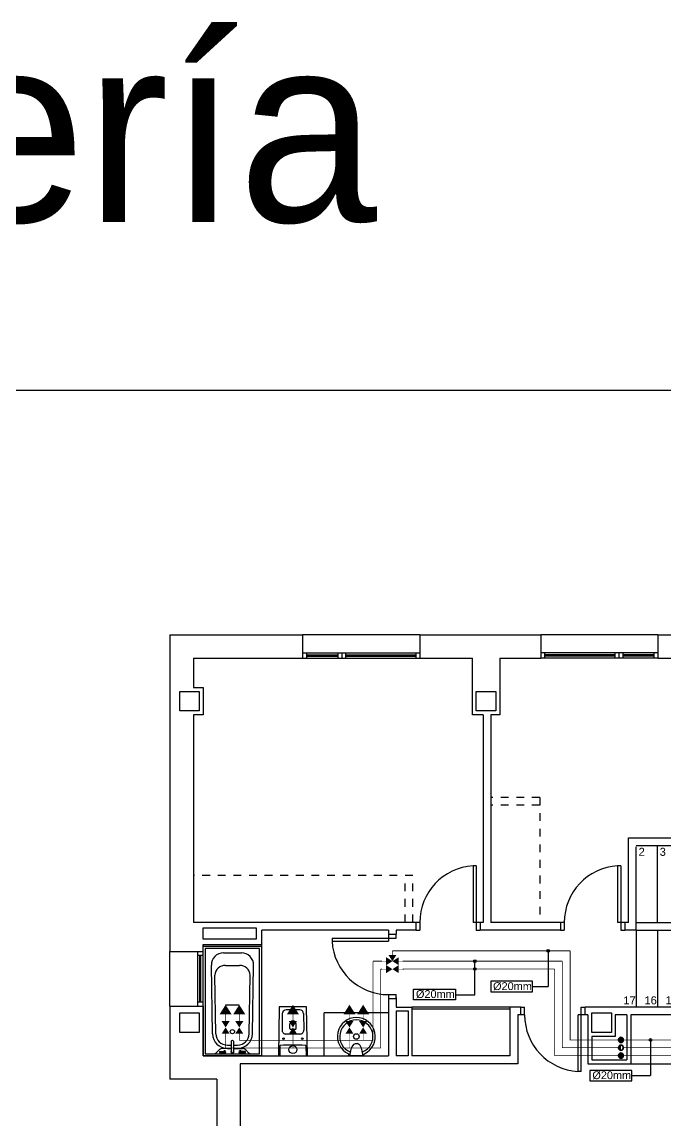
# Model space of a CAD drawing. Header units: millimetres. Extents: x 441156 to 441876, y 4514765 to 4515211.
# Drawn here: x 441373.91 to 441382.15, y 4515070.34 to 4515084.41 of the extents above; entities that cross this region are included whole.
import ezdxf
from ezdxf.enums import TextEntityAlignment as Align

# ---------------------------------------------------------------- set-up
doc = ezdxf.new("R2010")
doc.units = ezdxf.units.MM
doc.linetypes.add('CONTINUA', pattern=[0])
doc.linetypes.add('RAYITAS', pattern=[0.375, 0.25, -0.125])
doc.layers.add('01_cartela', color=6, linetype='Continuous', plot=False)
for name, color, linetype in [('01_cotas', 254, 'Continuous'), ('01_mono PRIMERA', 2, 'Continuous'), ('01_proyección', 4, 'RAYITAS'), ('01_textos', 7, 'Continuous'), ('INGIN CLIMATIZACION TEXTO', 7, 'Continuous'), ('INGIN FONTANERIA ACS', 10, 'Continuous'), ('INGIN FONTANERIA AGUA FRIA', 150, 'Continuous')]:
    doc.layers.add(name, color=color, linetype=linetype)
doc.styles.add('Century Gothic_6', font='', dxfattribs={"height": 11})
doc.styles.add('NIEVES2', font='sanss___.ttf')
doc.styles.get('Century Gothic_6').set_extended_font_data('Century Gothic')

# ---------------------------------------------------------------- blocks, each defined once
blk = doc.blocks.new('A$C07944EAF')
at = {"layer": '01_mono PRIMERA', "color": 254}
for p, q in [((1.407, 13.1), (1.407, 9.043)), ((1.407, 13.1), (3.107, 13.1)), ((3.107, 13.1, 0), (3.107, 12.8, 0)), ((4.607, 13.1, 0), (3.107, 13.1, 0)), ((4.607, 13.1, 0), (4.607, 12.8, 0)), ((4.607, 13.1), (6.157, 13.1, 0)), ((6.157, 13.1, 0), (6.157, 12.8, 0)), ((7.657, 13.1, 0), (6.157, 13.1, 0)), ((7.657, 13.1, 0), (10.332, 13.1)), ((7.657, 13.1, 0), (7.657, 12.8, 0)), ((10.332, 13.1, 0), (10.332, 10.35, 0)), ((3.107, 12.87, 0), (4.607, 12.87, 0)), ((3.157, 12.87, 0), (3.157, 12.8, 0)), ((3.157, 12.842, 0), (3.557, 12.842, 0)), ((3.157, 12.828, 0), (3.557, 12.828, 0)), ((3.557, 12.87, 0), (3.557, 12.8, 0)), ((3.607, 12.87, 0), (3.607, 12.8, 0)), ((3.657, 12.87, 0), (3.657, 12.8, 0)), ((3.657, 12.842, 0), (4.557, 12.842, 0)), ((3.657, 12.828, 0), (4.557, 12.828, 0)), ((4.557, 12.87, 0), (4.557, 12.8, 0)), ((7.657, 12.87, 0), (6.157, 12.87, 0)), ((6.207, 12.87, 0), (6.207, 12.8, 0)), ((7.107, 12.842, 0), (6.207, 12.842, 0)), ((7.107, 12.828, 0), (6.207, 12.828, 0)), ((7.107, 12.87, 0), (7.107, 12.8, 0)), ((7.157, 12.87, 0), (7.157, 12.8, 0)), ((7.207, 12.87, 0), (7.207, 12.8, 0)), ((7.607, 12.842, 0), (7.207, 12.842, 0)), ((7.607, 12.828, 0), (7.207, 12.828, 0)), ((7.607, 12.87, 0), (7.607, 12.8, 0)), ((1.707, 12.8, 0), (1.707, 12.425, 0)), ((1.707, 12.8, 0), (3.107, 12.8)), ((3.107, 12.8, 0), (4.607, 12.8, 0)), ((4.607, 12.8), (5.282, 12.8)), ((5.632, 12.8), (6.157, 12.8, 0)), ((7.657, 12.8, 0), (6.157, 12.8, 0)), ((7.657, 12.8, 0), (10.032, 12.8)), ((10.032, 12.8, 0), (10.032, 12.425, 0)), ((1.707, 12.075), (1.707, 9.415)), ((5.42, 12.075, 0), (5.42, 9.415, 0)), ((5.52, 12.075, 0), (5.52, 9.415, 0)), ((10.032, 12.075, 0), (10.032, 10.775, 0)), ((7.282, 10.5), (9.907, 10.5)), ((7.282, 9.415), (7.282, 10.5)), ((7.382, 10.4), (9.632, 10.4)), ((7.382, 9.315), (7.382, 10.385)), ((7.652, 9.415), (7.652, 10.4)), ((7.922, 9.415), (7.922, 10.4)), ((8.192, 9.415), (8.192, 10.4)), ((8.462, 9.415), (8.462, 10.4)), ((8.732, 9.5), (8.732, 10.4)), ((8.732, 9.5), (9.632, 10.4)), ((9.632, 9.155), (9.632, 10.4)), ((10.032, 10.35, 0), (10.332, 10.35, 0)), ((10.032, 10.35, 0), (10.032, 9.155, 0)), ((5.332, 10.139, 0), (5.291, 10.139, 0)), ((5.291, 10.139, 0), (5.291, 9.415, 0)), ((5.332, 10.139, 0), (5.332, 9.315, 0)), ((7.184, 10.139), (7.142, 10.139)), ((7.142, 10.139), (7.142, 9.415)), ((7.184, 10.139), (7.184, 9.315)), ((8.732, 9.5), (8.732, 8.33)), ((8.732, 9.5), (9.632, 9.5)), ((4.557, 9.415), (1.707, 9.415)), ((4.207, 9.315), (2.582, 9.315)), ((2.582, 9.13, 0), (2.582, 9.315, 0)), ((4.207, 9.315), (4.207, 9.265)), ((4.557, 9.315, 0), (4.307, 9.315, 0)), ((4.307, 9.315), (4.307, 9.265)), ((4.557, 9.415, 0), (4.557, 9.315, 0)), ((4.607, 9.415, 0), (4.557, 9.415, 0)), ((4.557, 9.315, 0), (4.607, 9.315, 0)), ((4.607, 9.415, 0), (4.607, 9.315, 0)), ((5.382, 9.415, 0), (5.291, 9.415, 0)), ((5.332, 9.315, 0), (5.382, 9.315, 0)), ((5.42, 9.415), (5.382, 9.415)), ((5.42, 9.415, 0), (5.382, 9.415, 0)), ((5.382, 9.415, 0), (5.382, 9.315, 0)), ((6.409, 9.315), (5.382, 9.315, 0)), ((6.409, 9.415), (5.52, 9.415)), ((6.409, 9.415), (6.409, 9.315)), ((6.459, 9.415), (6.409, 9.415)), ((6.409, 9.315), (6.459, 9.315)), ((6.459, 9.415), (6.459, 9.315)), ((7.234, 9.415), (7.142, 9.415)), ((7.184, 9.315), (7.234, 9.315)), ((7.282, 9.415), (7.234, 9.415)), ((7.234, 9.415), (7.234, 9.315)), ((7.382, 9.315), (7.234, 9.315)), ((7.382, 9.415), (8.732, 9.415)), ((7.382, 9.315), (7.382, 8.33)), ((7.382, 9.315), (8.732, 9.315)), ((7.652, 9.315), (7.652, 8.33)), ((7.922, 9.315), (7.922, 8.33)), ((8.192, 9.315), (8.192, 8.33)), ((8.462, 9.315), (8.462, 8.33)), ((8.732, 9.315), (8.732, 9.23)), ((3.483, 9.215), (3.483, 9.174)), ((3.483, 9.215), (4.307, 9.215)), ((3.483, 9.174), (4.207, 9.174)), ((4.207, 9.265), (4.307, 9.265)), ((4.207, 9.265), (4.207, 9.174)), ((4.307, 9.215), (4.307, 9.265)), ((8.732, 9.23), (9.632, 9.23)), ((8.732, 9.23), (9.632, 8.33)), ((9.632, 9.155), (9.632, 8.405)), ((9.632, 9.155), (10.032, 9.155)), ((9.702, 9.155), (9.702, 8.405)), ((10.032, 9.155), (10.032, 8.405)), ((1.407, 8.343, 0), (1.407, 9.043, 0)), ((1.407, 9.043, 0), (1.832, 9.043, 0)), ((1.762, 8.343, 0), (1.762, 9.043, 0)), ((1.832, 9.043, 0), (1.832, 9.13)), ((1.832, 9.13), (2.582, 9.13, 0)), ((1.832, 7.705), (1.832, 9.105)), ((2.582, 9.105), (1.832, 9.105)), ((1.832, 8.343, 0), (1.832, 9.043, 0)), ((2.556, 9.079), (1.858, 9.079)), ((1.858, 9.079), (1.858, 7.731)), ((2.093, 9.025), (2.322, 9.025)), ((2.556, 7.731), (2.556, 9.079)), ((2.582, 9.105, 0), (2.582, 9.13, 0)), ((2.582, 7.705), (2.582, 9.105)), ((9.632, 9.105), (9.702, 9.105)), ((9.66, 8.455), (9.66, 9.105)), ((9.674, 8.455), (9.674, 9.105)), ((1.832, 8.993, 0), (1.762, 8.993, 0)), ((1.832, 8.993, 0), (1.762, 8.993, 0)), ((1.79, 8.393, 0), (1.79, 8.993, 0)), ((1.804, 8.393, 0), (1.804, 8.993, 0)), ((1.952, 7.987), (1.937, 8.867)), ((2.117, 8.865), (2.298, 8.865)), ((2.463, 7.987), (2.477, 8.867)), ((1.994, 7.988), (1.982, 8.74)), ((2.421, 7.988), (2.433, 8.74)), ((4.207, 8.49), (4.207, 8.44)), ((4.207, 8.49), (4.307, 8.49)), ((4.207, 8.455), (4.207, 7.705)), ((4.307, 8.44), (4.307, 8.49)), ((4.307, 8.455), (4.307, 8.33)), ((9.632, 8.455), (9.702, 8.455)), ((1.407, 8.343), (1.407, 7.405)), ((1.407, 8.343, 0), (1.832, 8.343, 0)), ((1.832, 8.393, 0), (1.762, 8.393, 0)), ((1.832, 8.343), (1.832, 7.705)), ((4.207, 8.44), (4.307, 8.44)), ((4.307, 8.33), (4.507, 8.33)), ((5.762, 8.33), (4.507, 8.33)), ((4.507, 8.33), (4.507, 7.705)), ((5.762, 8.305), (4.507, 8.305)), ((5.901, 8.33), (5.762, 8.33)), ((5.762, 8.33, 0), (5.762, 7.705)), ((5.901, 8.23, 0), (5.901, 8.33, 0)), ((5.901, 8.33, 0), (5.951, 8.33, 0)), ((5.951, 8.23, 0), (5.951, 8.33, 0)), ((6.676, 7.506, 0), (6.676, 8.33, 0)), ((6.676, 8.33, 0), (6.726, 8.33, 0)), ((9.632, 8.33), (6.726, 8.33)), ((6.726, 8.23, 0), (6.726, 8.33, 0)), ((9.632, 8.405), (10.032, 8.405)), ((9.632, 8.33), (9.632, 8.405)), ((10.032, 8.405, 0), (10.032, 8.33, 0)), ((10.032, 3), (10.032, 8.33)), ((2.846, 8.246), (2.843, 8.036)), ((3.069, 8.295), (2.896, 8.295)), ((3.119, 8.246), (3.122, 8.036)), ((4.207, 8.255), (3.382, 8.255)), ((3.382, 7.705, 0), (3.382, 8.255)), ((4.307, 8.28), (4.307, 7.705)), ((4.307, 8.28), (4.307, 7.705)), ((4.307, 8.28), (4.457, 8.28)), ((4.457, 8.28), (4.457, 7.705)), ((5.901, 8.23, 0), (5.862, 8.23, 0)), ((5.862, 8.23, 0), (5.862, 7.605)), ((5.951, 8.23, 0), (5.901, 8.23, 0)), ((6.726, 8.23, 0), (6.635, 8.23, 0)), ((6.635, 7.506, 0), (6.635, 8.23, 0)), ((6.762, 8.23, 0), (6.726, 8.23, 0)), ((6.762, 8.23, 0), (6.762, 7.605)), ((7.262, 8.23), (7.112, 8.23)), ((7.112, 8.23, 0), (7.112, 7.955, 0)), ((7.262, 8.23), (7.262, 7.655)), ((9.607, 8.23), (7.312, 8.23)), ((7.312, 8.23), (7.312, 7.605)), ((2.942, 8.055), (2.942, 8.115)), ((3.012, 8.045), (2.952, 8.045)), ((3.022, 8.055), (3.022, 8.115)), ((2.194, 7.755), (2.194, 7.893)), ((2.22, 7.893), (2.22, 7.755)), ((3.072, 7.985), (2.893, 7.985)), ((7.112, 7.955), (6.812, 7.955)), ((6.812, 7.955), (6.812, 7.655)), ((9.732, 7.955), (9.732, 6.63)), ((2.041, 7.785), (2.001, 7.746)), ((2.041, 7.763), (2.107, 7.763)), ((2.041, 7.763), (2.041, 7.748)), ((2.041, 7.748), (2.107, 7.748)), ((2.142, 7.8), (2.076, 7.8)), ((2.142, 7.842), (2.194, 7.842)), ((2.142, 7.8), (2.194, 7.8)), ((2.22, 7.842), (2.273, 7.842)), ((2.22, 7.8), (2.273, 7.8)), ((2.273, 7.8), (2.339, 7.8)), ((2.373, 7.763), (2.307, 7.763)), ((2.307, 7.748), (2.373, 7.748)), ((2.373, 7.748), (2.373, 7.763)), ((2.374, 7.786), (2.414, 7.746)), ((2.816, 7.832), (2.814, 7.705)), ((3.148, 7.832), (3.15, 7.705)), ((3.78, 7.862), (3.81, 7.862)), ((1.832, 7.705), (4.207, 7.705)), ((2.582, 7.705), (1.832, 7.705)), ((1.858, 7.731), (2.556, 7.731)), ((2.307, 7.605), (2.307, 5.055)), ((5.862, 7.605), (2.307, 7.605)), ((3.698, 7.707), (3.699, 7.722)), ((3.889, 7.705), (3.701, 7.705)), ((3.891, 7.707), (3.891, 7.722)), ((4.457, 7.705), (4.307, 7.705)), ((5.762, 7.705), (4.507, 7.705)), ((6.762, 7.605), (7.312, 7.605)), ((6.812, 7.655), (7.262, 7.655)), ((7.312, 7.605), (9.107, 7.605, 0)), ((9.107, 7.605, 0), (9.107, 6.63)), ((6.676, 7.506, 0), (6.635, 7.506, 0)), ((2.007, 7.405), (1.407, 7.405)), ((2.007, 7.405), (2.007, 4.63)), ((7.107, 6.63, 0), (7.832, 6.63)), ((7.107, 6.63), (7.107, 5.055)), ((7.832, 6.53, 0), (7.832, 6.63)), ((9.032, 6.63), (9.732, 6.63, 0)), ((9.032, 6.53), (9.032, 6.63)), ((7.207, 6.53), (7.207, 4.93)), ((7.207, 6.53, 0), (7.832, 6.53)), ((7.832, 6.53), (7.832, 4.93)), ((9.032, 6.53), (9.607, 6.53, 0)), ((9.032, 6.53), (9.032, 4.93)), ((9.607, 6.53), (9.607, 4.93)), ((9.605, 6.216), (9.59, 6.215)), ((9.607, 6.213), (9.607, 6.025)), ((9.451, 6.104), (9.45, 6.134)), ((9.605, 6.022), (9.59, 6.023)), ((9.451, 5.356), (9.45, 5.326)), ((9.605, 5.438), (9.59, 5.437)), ((9.607, 5.247), (9.607, 5.435)), ((9.605, 5.245), (9.59, 5.245)), ((3.607, 4.93, 0), (2.432, 4.93, 0)), ((3.607, 4.93, 0), (3.607, 4.63, 0)), ((6.407, 4.93, 0), (3.607, 4.93, 0)), ((3.657, 4.93, 0), (3.657, 4.86, 0)), ((5.357, 4.93, 0), (5.357, 4.86, 0)), ((5.407, 4.93, 0), (5.407, 4.86, 0)), ((5.457, 4.93, 0), (5.457, 4.86, 0)), ((6.357, 4.93, 0), (6.357, 4.86, 0)), ((6.762, 4.93, 0), (6.407, 4.93, 0)), ((6.407, 4.93, 0), (6.407, 4.63, 0)), ((7.107, 5.055), (6.762, 5.055)), ((6.762, 4.93, 0), (6.762, 5.055, 0)), ((6.837, 5.055), (6.837, 5.055)), ((7.832, 4.93, 0), (7.207, 4.93, 0)), ((7.832, 4.93), (7.832, 4.05)), ((9.032, 4.93), (9.607, 4.93)), ((9.032, 4.93), (9.032, 4.894)), ((6.407, 4.86, 0), (3.607, 4.86, 0)), ((3.657, 4.902, 0), (5.357, 4.902, 0)), ((3.657, 4.888, 0), (5.357, 4.888, 0)), ((6.357, 4.902, 0), (5.457, 4.902, 0)), ((6.357, 4.888, 0), (5.457, 4.888, 0)), ((9.032, 4.894), (9.032, 4.866)), ((9.032, 4.866), (9.032, 4.83)), ((9.032, 4.83), (9.607, 4.83)), ((9.607, 4.83), (9.607, 3.3)), ((3.607, 4.63, 0), (2.007, 4.63, 0)), ((2.007, 4.63), (2.007, 3)), ((2.027, 4.63), (2.027, 3.02)), ((2.057, 4.63), (2.057, 3.05)), ((3.607, 4.63, 0), (6.407, 4.63, 0)), ((7.507, 4.63, 0), (6.407, 4.63, 0)), ((7.507, 4.63), (7.507, 3)), ((9.017, 4.526), (9.017, 4.354)), ((9.066, 4.576), (9.276, 4.58)), ((9.327, 4.53), (9.327, 4.35)), ((9.48, 4.606), (9.607, 4.608)), ((9.257, 4.48), (9.197, 4.48)), ((9.257, 4.4), (9.197, 4.4)), ((9.267, 4.47), (9.267, 4.41)), ((9.066, 4.304), (9.276, 4.3)), ((9.48, 4.274), (9.607, 4.272)), ((7.932, 3.3), (8.082, 3.3)), ((8.782, 3.3, 0), (8.082, 3.3, 0)), ((8.082, 3.3, 0), (8.082, 3, 0)), ((8.132, 3.3, 0), (8.132, 3.23, 0)), ((8.732, 3.272, 0), (8.132, 3.272, 0)), ((8.732, 3.258, 0), (8.132, 3.258, 0)), ((8.732, 3.3, 0), (8.732, 3.23, 0)), ((8.782, 3.3), (9.607, 3.3)), ((8.782, 3.3, 0), (8.782, 3, 0)), ((8.782, 3.23, 0), (8.082, 3.23, 0)), ((2.007, 3), (7.507, 3)), ((2.007, 3), (2.007, 0)), ((2.027, 3.02), (7.507, 3.02)), ((2.057, 3.05), (7.507, 3.05)), ((2.097, 3), (2.097, 0.1)), ((2.197, 0.1), (2.197, 3)), ((5.97, 0.2, 0), (5.97, 3, 0)), ((6.07, 0.2, 0), (6.07, 3, 0)), ((7.507, 3), (8.082, 3)), ((8.782, 3, 0), (8.082, 3, 0)), ((8.782, 3), (10.032, 3, 0)), ((9.842, 0.1), (9.842, 3)), ((9.942, 3), (9.942, 0.1)), ((10.032, 3), (10.032, 0)), ((2.197, 2.9, 0), (5.97, 2.9, 0)), ((6.07, 2.9, 0), (9.842, 2.9)), ((5.97, 2.263, 0), (2.197, 2.263, 0)), ((9.842, 2.263), (6.07, 2.263, 0)), ((5.97, 2.213, 0), (2.197, 2.213, 0)), ((9.842, 2.213), (6.07, 2.213, 0)), ((5.97, 1.575, 0), (2.197, 1.575, 0)), ((9.842, 1.575), (6.07, 1.575, 0)), ((5.97, 1.525, 0), (2.197, 1.525, 0)), ((9.842, 1.525), (6.07, 1.525, 0)), ((5.97, 0.888, 0), (2.197, 0.888, 0)), ((9.842, 0.888), (6.07, 0.888, 0)), ((5.97, 0.838, 0), (2.197, 0.838, 0)), ((9.842, 0.838), (6.07, 0.838, 0)), ((2.197, 0.2, 0), (9.842, 0.2)), ((6.02, 0.1, 0), (6.02, 0.2, 0)), ((6.02, 0.1, 0), (6.02, 0.2, 0)), ((2.007, 0, 0), (10.032, 0)), ((2.097, 0.1, 0), (9.942, 0.1))]:
    blk.add_line(p, q, dxfattribs=at)
at = {"layer": '01_mono PRIMERA', "color": 254, "elevation": 0}
for points in [[(5.42, 12.075), (5.282, 12.075), (5.282, 12.8), (5.282, 12.8)], [(5.632, 12.8), (5.632, 12.8), (5.632, 12.075), (5.52, 12.075)]]:
    blk.add_lwpolyline(points, dxfattribs=at)
at = {"layer": '01_mono PRIMERA', "color": 254}
for points in [[(1.707, 12.425), (1.832, 12.425), (1.832, 12.075)], [(10.032, 12.075), (9.907, 12.075), (9.907, 12.425), (10.032, 12.425)], [(1.832, 12.075), (1.707, 12.075)], [(9.907, 10.5), (9.907, 10.775), (10.032, 10.775)], [(9.607, 8.23), (9.607, 7.955)], [(9.607, 7.955), (9.732, 7.955)], [(2.307, 5.055), (2.432, 5.055), (2.432, 4.93)], [(7.932, 3.3), (7.932, 4.05), (7.832, 4.05)]]:
    blk.add_lwpolyline(points, dxfattribs=at)
for points in [[(1.782, 12.125), (1.532, 12.125), (1.532, 12.375), (1.782, 12.375), (1.782, 12.125)], [(5.582, 12.125), (5.332, 12.125), (5.332, 12.375), (5.582, 12.375), (5.582, 12.125)], [(9.957, 12.375), (10.207, 12.375), (10.207, 12.125), (9.957, 12.125), (9.957, 12.375)], [(9.957, 10.725), (10.207, 10.725), (10.207, 10.475), (9.957, 10.475), (9.957, 10.725)], [(1.832, 9.345), (2.512, 9.345), (2.512, 9.2), (1.832, 9.2)], [(1.782, 8.005), (1.532, 8.005), (1.532, 8.255), (1.782, 8.255), (1.782, 8.005)], [(7.062, 8.005), (6.812, 8.005), (6.812, 8.255), (7.062, 8.255), (7.062, 8.005)], [(9.657, 8.005), (9.907, 8.005), (9.907, 8.255), (9.657, 8.255), (9.657, 8.005)], [(2.382, 4.755), (2.132, 4.755), (2.132, 5.005), (2.382, 5.005), (2.382, 4.755)], [(6.812, 4.755), (7.062, 4.755), (7.062, 5.005), (6.812, 5.005), (6.812, 4.755)], [(9.657, 4.755), (9.907, 4.755), (9.907, 5.005), (9.657, 5.005), (9.657, 4.755)], [(8.457, 4.894), (9.607, 4.894), (9.607, 4.866), (8.457, 4.866)], [(9.607, 4.05), (7.932, 4.05), (7.932, 3.3), (9.607, 3.3)], [(9.557, 4), (7.982, 4), (7.982, 3.35), (9.557, 3.35)], [(7.632, 3.125), (7.882, 3.125), (7.882, 3.375), (7.632, 3.375), (7.632, 3.125)], [(9.657, 3.125), (9.907, 3.125), (9.907, 3.375), (9.657, 3.375), (9.657, 3.125)]]:
    blk.add_lwpolyline(points, close=True, dxfattribs=at)
at = {"layer": '01_mono PRIMERA', "color": 254, "flags": 128}
for points in [[(3.163, 7.705, 0.414214), (3.167, 7.709), (3.167, 7.71), (3.157, 8.331, 0.436396), (3.153, 8.335), (2.811, 8.335, 0.436396), (2.807, 8.331), (2.797, 7.71), (2.797, 7.709, 0.414214), (2.801, 7.705)], [(9.607, 4.621, 0.414214), (9.603, 4.625), (9.602, 4.625), (8.982, 4.615, 0.436396), (8.977, 4.611), (8.977, 4.269, 0.436396), (8.982, 4.265), (9.602, 4.255), (9.603, 4.255, 0.414214), (9.607, 4.259)]]:
    blk.add_lwpolyline(points, format="xyb", close=True, dxfattribs=at)
at = {"layer": '01_mono PRIMERA', "color": 254}
for centre, radius in [((2.207, 8.015), 0.0275), ((2.862, 7.925), 0.01), ((3.102, 7.925), 0.01), ((3.795, 7.953), 0.036), ((2.982, 7.785), 0.051), ((9.36, 6.119), 0.036), ((9.36, 5.341), 0.036), ((9.387, 4.56), 0.01), ((9.527, 4.44), 0.051), ((9.387, 4.32), 0.01)]:
    blk.add_circle(centre, radius, dxfattribs=at)
for centre, radius, start, end in [((5.332, 9.415, 0), 0.725, 93.2758, 180), ((7.184, 9.415), 0.725, 93.2758, 180), ((4.207, 9.215), 0.725, 183.2758, 270), ((2.091, 8.871), 0.154, 89.317, 181.6763), ((2.324, 8.871), 0.154, 358.3237, 90.683), ((2.114, 8.733), 0.132, 88.598, 177.0747), ((2.301, 8.733), 0.132, 2.9253, 91.402), ((2.896, 8.245), 0.05, 90, 179.076), ((3.069, 8.245), 0.05, 0.924, 90), ((3.795, 7.953), 0.243, 294.8749, 245.1251), ((3.795, 7.953), 0.213, 292.0656, 248.0564), ((6.676, 8.23, 0), 0.725, 180, 266.7242), ((2.893, 8.035), 0.05, 179.076, 270), ((2.982, 8.115), 0.04, 0, 180), ((2.952, 8.055), 0.01, 180, 270), ((3.012, 8.055), 0.01, 270, 0), ((3.072, 8.035), 0.05, 270, 0.924), ((2.142, 7.99), 0.19, 180.9132, 270), ((2.142, 7.99), 0.148, 180.8545, 270), ((2.273, 7.99), 0.148, 270, 359.079), ((2.273, 7.99), 0.19, 270, 359.0249), ((1.966, 7.781), 0.05, 270, 314.9968), ((2.076, 7.75), 0.05, 90, 135), ((2.107, 7.755), 0.017, 206.179, 153.821), ((2.107, 7.755), 0.0075, 270, 90), ((2.207, 7.755), 0.019, 133.1736, 46.8264), ((2.207, 7.755), 0.013, 180, 0), ((2.307, 7.755), 0.017, 26.179, 333.821), ((2.307, 7.755), 0.0075, 90, 270), ((2.339, 7.75), 0.05, 45.1537, 90), ((2.449, 7.781), 0.05, 224.9908, 270), ((2.823, 7.832), 0.007, 93.0641, 179.076), ((2.982, 4.861), 2.982, 86.9359, 93.0641), ((3.141, 7.832), 0.007, 0.924, 86.9359), ((3.991, 7.708), 0.279, 163.1835, 180.617), ((3.86, 7.747), 0.143, 134.3044, 163.1835), ((3.795, 7.814), 0.0498, 107.9532, 134.3044), ((3.795, 7.814), 0.0498, 45.6956, 72.5904), ((3.73, 7.747), 0.143, 16.8165, 45.6956), ((3.599, 7.708), 0.279, 359.383, 16.8165), ((3.686, 7.721), 0.0128, 3.786, 59.4709), ((3.701, 7.708), 0.0027, 186.6841, 270), ((3.889, 7.708), 0.0027, 270, 353.3159), ((3.904, 7.721), 0.0128, 120.5291, 176.214), ((9.36, 6.119), 0.243, 24.8749, 335.1251), ((9.36, 6.119), 0.213, 22.0656, 338.0564), ((9.565, 6.054), 0.143, 106.8165, 135.6956), ((9.604, 5.923), 0.279, 89.383, 106.8165), ((9.591, 6.228), 0.0128, 210.5291, 266.214), ((9.605, 6.213), 0.0027, 360, 83.3159), ((9.498, 6.119), 0.0498, 135.6956, 162.5904), ((9.498, 6.119), 0.0498, 197.9532, 224.3044), ((9.565, 6.185), 0.143, 224.3044, 253.1835), ((9.604, 6.315), 0.279, 253.1835, 270.617), ((9.591, 6.01), 0.0128, 93.786, 149.4709), ((9.605, 6.025), 0.0027, 276.6841, 360), ((9.36, 5.341), 0.243, 24.8749, 335.1251), ((9.36, 5.341), 0.213, 21.9436, 337.9344), ((9.498, 5.341), 0.0498, 135.6956, 162.0468), ((9.565, 5.276), 0.143, 106.8165, 135.6956), ((9.604, 5.145), 0.279, 89.383, 106.8165), ((9.591, 5.45), 0.0128, 210.5291, 266.214), ((9.605, 5.435), 0.0027, 0, 83.3159), ((9.498, 5.341), 0.0498, 197.4096, 224.3044), ((9.565, 5.406), 0.143, 224.3044, 253.1835), ((9.604, 5.537), 0.279, 253.1835, 270.617), ((9.591, 5.233), 0.0128, 93.786, 149.4709), ((9.605, 5.247), 0.0027, 276.6841, 0), ((9.067, 4.526), 0.05, 90.924, 180), ((9.277, 4.53), 0.05, 0, 90.924), ((12.452, 4.44), 2.982, 176.9359, 183.0641), ((9.481, 4.599), 0.007, 90.924, 176.9359), ((9.197, 4.44), 0.04, 90, 270), ((9.257, 4.47), 0.01, 0, 90), ((9.257, 4.41), 0.01, 270, 0), ((9.067, 4.354), 0.05, 180, 269.076), ((9.277, 4.35), 0.05, 269.076, 0), ((9.481, 4.281), 0.007, 183.0641, 269.076), ((9.248, 3.675), 0.04, 0.0137, 180.0137), ((9.248, 3.675), 0.04, 180.0137, 0.0137)]:
    blk.add_arc(centre, radius, start, end, dxfattribs=at)
at = {"layer": '01_mono PRIMERA', "color": 254, "extrusion": (0, 0, -1)}
blk.add_ellipse((2.207, 7.893), major_axis=(-0.013, 0), ratio=0.955769, start_param=0, end_param=3.141593, dxfattribs=at)
at = {"layer": '01_proyección', "color": 120, "ltscale": 0.25}
for p, q in [((6.145, 11.015, 0), (5.52, 11.015, 0)), ((6.145, 11.015, 0), (6.145, 9.415, 0)), ((6.145, 10.915, 0), (5.52, 10.915, 0)), ((4.52, 10.015), (1.707, 10.015)), ((4.42, 9.415, 0), (4.42, 10.015, 0)), ((4.52, 9.415, 0), (4.52, 10.015, 0))]:
    blk.add_line(p, q, dxfattribs=at)
at = {"layer": '01_mono PRIMERA', "color": 254, "style": 'NIEVES2'}
for s, height, p in [('2', 0.103, (7.451, 10.268, 0)), ('3', 0.103, (7.721, 10.268, 0)), ('4', 0.103, (7.991, 10.268, 0)), ('5', 0.103, (8.261, 10.268, 0)), ('6', 0.103, (8.531, 10.268, 0)), ('7', 0.103, (8.801, 10.268, 0)), ('8', 0.103, (9.557, 10.166, 0)), ('9', 0.103, (9.557, 9.356, 0)), ('10', 0.1026, (9.522, 9.086, 0)), ('17', 0.1026, (7.295, 8.365, 0)), ('16', 0.1026, (7.565, 8.365, 0)), ('15', 0.1026, (7.835, 8.365, 0)), ('14', 0.1026, (8.105, 8.365, 0)), ('13', 0.1026, (8.375, 8.365, 0)), ('12', 0.1026, (8.645, 8.365, 0)), ('11', 0.1026, (9.403, 8.365, 0))]:
    blk.add_text(s, height=height, dxfattribs=at).set_placement(p, align=Align.CENTER)
blk = doc.blocks.new('LLAVE DE CORTE')
at = {"layer": 'INGIN FONTANERIA AGUA FRIA'}
h = blk.add_hatch(color=256, dxfattribs=at)
h.dxf.hatch_style = 1
h.paths.add_polyline_path([(52.208, 49.627), (52.208, 49.94), (52.455, 49.784)])
h = blk.add_hatch(color=256, dxfattribs=at)
h.dxf.hatch_style = 1
h.paths.add_polyline_path([(52.703, 49.627), (52.703, 49.94), (52.455, 49.784)])
at = {"layer": 'INGIN FONTANERIA AGUA FRIA', "ltscale": 0.01}
for points, const_width in [([(52.208, 49.784), (52.05, 49.784)], 0.02), ([(52.208, 49.627), (52.208, 49.94), (52.455, 49.784), (52.208, 49.627)], 0.0015), ([(52.703, 49.627), (52.703, 49.94), (52.455, 49.784), (52.703, 49.627)], 0.0015), ([(52.703, 49.784), (52.861, 49.784)], 0.02)]:
    blk.add_lwpolyline(points, dxfattribs=dict(at, const_width=const_width))
blk = doc.blocks.new('3 VIAS')
at = {"layer": 'INGIN FONTANERIA ACS'}
h = blk.add_hatch(color=256, dxfattribs=at)
h.dxf.hatch_style = 1
h.paths.add_polyline_path([(52.208, 48.427), (52.208, 48.74), (52.455, 48.584)])
h = blk.add_hatch(color=256, dxfattribs=at)
h.dxf.hatch_style = 1
h.paths.add_polyline_path([(52.612, 48.832), (52.299, 48.832), (52.455, 48.584)])
h = blk.add_hatch(color=256, dxfattribs=at)
h.dxf.hatch_style = 1
h.paths.add_polyline_path([(52.703, 48.427), (52.703, 48.74), (52.455, 48.584)])
at = {"layer": 'INGIN FONTANERIA ACS', "ltscale": 0.01}
for points, const_width in [([(52.456, 48.832), (52.456, 48.99)], 0.02), ([(52.208, 48.584), (52.05, 48.584)], 0.02), ([(52.208, 48.427), (52.208, 48.74), (52.455, 48.584), (52.208, 48.427)], 0.0015), ([(52.612, 48.832), (52.299, 48.832), (52.455, 48.584), (52.612, 48.832)], 0.0015), ([(52.703, 48.427), (52.703, 48.74), (52.455, 48.584), (52.703, 48.427)], 0.0015), ([(52.703, 48.584), (52.861, 48.584)], 0.02)]:
    blk.add_lwpolyline(points, dxfattribs=dict(at, const_width=const_width))
blk = doc.blocks.new('MONTANTE AF')
at = {"layer": 'INGIN FONTANERIA AGUA FRIA', "ltscale": 0.01}
h = blk.add_hatch(color=256, dxfattribs=at)
h.dxf.hatch_style = 1
edge = h.paths.add_edge_path()
edge.add_arc((52.455, 53.384), 0.222, 0, 360)
edge = h.paths.add_edge_path(flags=17)
edge.add_arc((52.455, 53.384), 0.192, 0, 360)
h = blk.add_hatch(color=256, dxfattribs=at)
h.dxf.hatch_style = 1
edge = h.paths.add_edge_path()
edge.add_arc((52.455, 53.384), 0.192, 0, 360)
for radius in [0.222, 0.192]:
    blk.add_circle((52.455, 53.384), radius, dxfattribs=at)
blk = doc.blocks.new('MONTANTE ACS')
at = {"layer": 'INGIN FONTANERIA ACS', "ltscale": 0.01}
h = blk.add_hatch(color=256, dxfattribs=at)
h.dxf.hatch_style = 1
edge = h.paths.add_edge_path()
edge.add_arc((52.455, 52.184), 0.222, 0, 360)
edge = h.paths.add_edge_path(flags=17)
edge.add_arc((52.455, 52.184), 0.192, 0, 360)
h = blk.add_hatch(color=256, dxfattribs=at)
h.dxf.hatch_style = 1
edge = h.paths.add_edge_path()
edge.add_line((52.455, 51.992), (52.455, 52.376))
edge.add_arc((52.455, 52.184), 0.192, 90, 270)
for radius in [0.222, 0.192]:
    blk.add_circle((52.455, 52.184), radius, dxfattribs=at)
blk = doc.blocks.new('MONTANTE RACS')
at = {"layer": 'INGIN FONTANERIA ACS', "ltscale": 0.01}
h = blk.add_hatch(color=86, dxfattribs=at)
h.dxf.hatch_style = 1
edge = h.paths.add_edge_path()
edge.add_arc((52.455, 50.984), 0.222, 0, 360)
edge = h.paths.add_edge_path(flags=17)
edge.add_arc((52.455, 50.984), 0.192, 0, 360)
h = blk.add_hatch(color=86, dxfattribs=at)
h.dxf.hatch_style = 1
edge = h.paths.add_edge_path()
edge.add_arc((52.455, 50.984), 0.105, 0, 360)
at = {"layer": 'INGIN FONTANERIA ACS', "color": 86, "ltscale": 0.01}
for radius in [0.222, 0.192, 0.105]:
    blk.add_circle((52.455, 50.984), radius, dxfattribs=at)

msp = doc.modelspace()

# ---------------------------------------------------------------- hatches: boundary and pattern name
at = {"layer": 'INGIN CLIMATIZACION TEXTO', "linetype": 'Continuous', "ltscale": 0.5}
h = msp.add_hatch(color=2, dxfattribs=at)
edge = h.paths.add_edge_path()
edge.add_arc((441380.65367103, 4515072.50408712), 0.016875, 0, 360)
h = msp.add_hatch(color=2, dxfattribs=at)
edge = h.paths.add_edge_path()
edge.add_arc((441379.71364954, 4515072.37206916), 0.016875, 0, 360)
h = msp.add_hatch(color=2, dxfattribs=at)
edge = h.paths.add_edge_path()
edge.add_arc((441379.71364954, 4515072.27206916), 0.016875, 0, 360)
h = msp.add_hatch(color=2, dxfattribs=at)
edge = h.paths.add_edge_path()
edge.add_arc((441381.96430915, 4515071.36282297), 0.016875, 0, 360)
at = {"layer": 'INGIN FONTANERIA AGUA FRIA'}
h = msp.add_hatch(color=256, dxfattribs=at)
h.dxf.hatch_style = 1
h.paths.add_polyline_path([(441376.5977732, 4515071.69079272), (441376.44315046, 4515071.69079272), (441376.520258, 4515071.81316627)])
h = msp.add_hatch(color=10, dxfattribs=at)
h.dxf.hatch_style = 1
h.paths.add_polyline_path([(441376.77299719, 4515071.69079272), (441376.61837445, 4515071.69079272), (441376.69548199, 4515071.81316627)])
h = msp.add_hatch(color=256, dxfattribs=at)
h.dxf.hatch_style = 1
h.paths.add_polyline_path([(441377.46018137, 4515071.69079272), (441377.30555863, 4515071.69079272), (441377.38266617, 4515071.81316627)])
h = msp.add_hatch(color=256, dxfattribs=at)
h.dxf.hatch_style = 1
h.paths.add_polyline_path([(441378.18466399, 4515071.69079272), (441378.03004125, 4515071.69079272), (441378.10714879, 4515071.81316627)])
h = msp.add_hatch(color=10, dxfattribs=at)
h.dxf.hatch_style = 1
h.paths.add_polyline_path([(441378.35988798, 4515071.69079272), (441378.20526524, 4515071.69079272), (441378.28237278, 4515071.81316627)])
h = msp.add_hatch(color=256, dxfattribs=at)
h.dxf.hatch_style = 1
h.paths.add_polyline_path([(441376.57200274, 4515071.60484861), (441376.46892091, 4515071.60484861), (441376.52032594, 4515071.52326625)])
h = msp.add_hatch(color=10, dxfattribs=at)
h.dxf.hatch_style = 1
h.paths.add_polyline_path([(441376.74722674, 4515071.60484861), (441376.64414491, 4515071.60484861), (441376.69554994, 4515071.52326625)])
h = msp.add_hatch(color=256, dxfattribs=at)
h.dxf.hatch_style = 1
h.paths.add_polyline_path([(441377.43441091, 4515071.60484861), (441377.33132908, 4515071.60484861), (441377.38273411, 4515071.52326625)])
h = msp.add_hatch(color=256, dxfattribs=at)
h.dxf.hatch_style = 1
h.paths.add_polyline_path([(441378.15889353, 4515071.60484861), (441378.05581171, 4515071.60484861), (441378.10721673, 4515071.52326625)])
h = msp.add_hatch(color=10, dxfattribs=at)
h.dxf.hatch_style = 1
h.paths.add_polyline_path([(441378.33411753, 4515071.60484861), (441378.2310357, 4515071.60484861), (441378.28244073, 4515071.52326625)])
h = msp.add_hatch(color=256, dxfattribs=at)
h.dxf.hatch_style = 1
h.paths.add_polyline_path([(441376.57200274, 4515071.44168388), (441376.46892091, 4515071.44168388), (441376.52032594, 4515071.52326625)])
h = msp.add_hatch(color=10, dxfattribs=at)
h.dxf.hatch_style = 1
h.paths.add_polyline_path([(441376.74722674, 4515071.44168388), (441376.64414491, 4515071.44168388), (441376.69554994, 4515071.52326625)])
h = msp.add_hatch(color=256, dxfattribs=at)
h.dxf.hatch_style = 1
h.paths.add_polyline_path([(441377.43441091, 4515071.44168388), (441377.33132908, 4515071.44168388), (441377.38273411, 4515071.52326625)])
h = msp.add_hatch(color=256, dxfattribs=at)
h.dxf.hatch_style = 1
h.paths.add_polyline_path([(441378.15889353, 4515071.44168388), (441378.05581171, 4515071.44168388), (441378.10721673, 4515071.52326625)])
h = msp.add_hatch(color=10, dxfattribs=at)
h.dxf.hatch_style = 1
h.paths.add_polyline_path([(441378.33411753, 4515071.44168388), (441378.2310357, 4515071.44168388), (441378.28244073, 4515071.52326625)])

# ---------------------------------------------------------------- linework, layer by layer
at = {"layer": '01_cartela', "color": 3}
msp.add_lwpolyline([(441363.37182267, 4515079.68556864), (441363.37182267, 4515058.15054463), (441394.00981074, 4515058.15054463), (441394.00981074, 4515079.68556864)], close=True, dxfattribs=at)
at = {"layer": '01_cotas', "color": 6, "linetype": 'CONTINUA'}
msp.add_line((441376.520258, 4515071.81316627, -0.00000053), (441376.69548199, 4515071.81316627, -0.00000053), dxfattribs=at)
at = {"layer": 'INGIN CLIMATIZACION TEXTO', "color": 2, "linetype": 'Continuous', "ltscale": 0.5}
for p, q in [((441380.65367103, 4515072.50408712, -0.00000053), (441380.65367103, 4515072.04706971, -0.00000053)), ((441379.71364954, 4515071.94065781, -0.00000053), (441379.71364954, 4515072.37206916, -0.00000053)), ((441380.45334364, 4515072.04706971, -0.00000053), (441380.65367103, 4515072.04706971, -0.00000053)), ((441381.96430915, 4515071.36282297, -0.00000053), (441381.96430915, 4515070.90580557, -0.00000053)), ((441381.72550988, 4515070.90580557, -0.00000053), (441381.96430915, 4515070.90580557, -0.00000053))]:
    msp.add_line(p, q, dxfattribs=at)
at = {"layer": 'INGIN CLIMATIZACION TEXTO', "color": 2, "linetype": 'Continuous', "ltscale": 0.5, "elevation": -0.00000053}
for points in [[(441379.91669833, 4515071.9793307), (441380.45334364, 4515071.9793307), (441380.45334364, 4515072.11480873), (441379.91669833, 4515072.11480873)], [(441379.46539682, 4515071.87791879), (441378.92875151, 4515071.87791879), (441378.92875151, 4515072.01339682), (441379.46539682, 4515072.01339682)], [(441381.18886457, 4515070.83806655), (441381.72550988, 4515070.83806655), (441381.72550988, 4515070.97354458), (441381.18886457, 4515070.97354458)]]:
    msp.add_lwpolyline(points, close=True, dxfattribs=at)
msp.add_lwpolyline([(441379.46539682, 4515071.94065781), (441379.71364954, 4515071.94065781)], dxfattribs=at)
at = {"layer": 'INGIN CLIMATIZACION TEXTO', "color": 2, "linetype": 'Continuous', "ltscale": 0.5}
for centre in [(441380.65367103, 4515072.50408712, -0.00000053), (441379.71364954, 4515072.37206916, -0.00000053), (441379.71364954, 4515072.27206916, -0.00000053), (441381.96430915, 4515071.36282297, -0.00000053)]:
    msp.add_circle(centre, 0.016875, dxfattribs=at)
at = {"layer": 'INGIN FONTANERIA ACS', "color": 86, "linetype": 'CONTINUA', "ltscale": 3, "const_width": 0.01, "elevation": -0.00000053}
for points in [[(441378.65773587, 4515072.50408712), (441380.9355129, 4515072.50408712)], [(441381.55198756, 4515071.36282297), (441380.9355129, 4515071.36282297), (441380.9355129, 4515072.50408712)], [(441381.61546117, 4515071.36282297), (441383.67409362, 4515071.36282297)]]:
    msp.add_lwpolyline(points, dxfattribs=at)
at = {"layer": 'INGIN FONTANERIA ACS', "linetype": 'CONTINUA', "ltscale": 3, "const_width": 0.01, "elevation": -0.00000053}
for points in [[(441378.40787, 4515072.37206916), (441378.40787, 4515071.3589303), (441376.69568582, 4515071.3589303)], [(441378.52598619, 4515072.37206916), (441378.40787, 4515072.37206916)], [(441378.78975383, 4515072.37206916), (441380.8355129, 4515072.37206916)], [(441381.55198756, 4515071.26282297), (441380.8355129, 4515071.26282297), (441380.8355129, 4515072.37206916)], [(441381.61546117, 4515071.26282297), (441383.80786986, 4515071.26282297)]]:
    msp.add_lwpolyline(points, dxfattribs=at)
at = {"layer": 'INGIN FONTANERIA AGUA FRIA', "const_width": 0.01, "elevation": -0.00000053}
for points in [[(441378.50787, 4515072.27031087), (441378.50787, 4515071.2589303), (441376.52046183, 4515071.2589303)], [(441378.52598619, 4515072.27031087), (441378.50787, 4515072.27031087)], [(441378.78975383, 4515072.27206916), (441380.7355129, 4515072.27206916)], [(441378.78975383, 4515072.27031087), (441378.80796277, 4515072.27031087)], [(441381.55198756, 4515071.16282297), (441380.7355129, 4515071.16282297), (441380.7355129, 4515072.27206916)], [(441381.62008683, 4515071.16282297), (441383.90786986, 4515071.16282297)]]:
    msp.add_lwpolyline(points, dxfattribs=at)
at = {"layer": 'INGIN FONTANERIA AGUA FRIA', "ltscale": 0.01, "elevation": -0.00000053}
for points, const_width in [([(441376.5977732, 4515071.69079272), (441376.44315046, 4515071.69079272), (441376.520258, 4515071.81316627), (441376.5977732, 4515071.69079272)], 0.00074113), ([(441377.46018137, 4515071.69079272), (441377.30555863, 4515071.69079272), (441377.38266617, 4515071.81316627), (441377.46018137, 4515071.69079272)], 0.00074113), ([(441378.18466399, 4515071.69079272), (441378.03004125, 4515071.69079272), (441378.10714879, 4515071.81316627), (441378.18466399, 4515071.69079272)], 0.00074113), ([(441376.57200274, 4515071.60484861), (441376.46892091, 4515071.60484861), (441376.52032594, 4515071.52326625), (441376.57200274, 4515071.60484861)], 0.00049409), ([(441376.52046183, 4515071.60484861), (441376.52046183, 4515071.69079272)], 0.00723936), ([(441377.43441091, 4515071.60484861), (441377.33132908, 4515071.60484861), (441377.38273411, 4515071.52326625), (441377.43441091, 4515071.60484861)], 0.00049409), ([(441377.38287, 4515071.60484861), (441377.38287, 4515071.69079272)], 0.00723936), ([(441378.15889353, 4515071.60484861), (441378.05581171, 4515071.60484861), (441378.10721673, 4515071.52326625), (441378.15889353, 4515071.60484861)], 0.00049409), ([(441378.10735262, 4515071.60484861), (441378.10735262, 4515071.69079272)], 0.00723936), ([(441376.57200274, 4515071.44168388), (441376.46892091, 4515071.44168388), (441376.52032594, 4515071.52326625), (441376.57200274, 4515071.44168388)], 0.00049409), ([(441377.43441091, 4515071.44168388), (441377.33132908, 4515071.44168388), (441377.38273411, 4515071.52326625), (441377.43441091, 4515071.44168388)], 0.00049409), ([(441378.15889353, 4515071.44168388), (441378.05581171, 4515071.44168388), (441378.10721673, 4515071.52326625), (441378.15889353, 4515071.44168388)], 0.00049409), ([(441376.52046183, 4515071.44168388), (441376.52046183, 4515071.2589303)], 0.0075), ([(441377.38287, 4515071.44168388), (441377.38287, 4515071.2589303)], 0.0075), ([(441378.10735262, 4515071.44168388), (441378.10735262, 4515071.2589303)], 0.0075)]:
    msp.add_lwpolyline(points, dxfattribs=dict(at, const_width=const_width))
at = {"layer": 'INGIN FONTANERIA AGUA FRIA', "color": 10, "ltscale": 0.01, "elevation": -0.00000053}
for points, const_width in [([(441376.77299719, 4515071.69079272), (441376.61837445, 4515071.69079272), (441376.69548199, 4515071.81316627), (441376.77299719, 4515071.69079272)], 0.00074113), ([(441378.35988798, 4515071.69079272), (441378.20526524, 4515071.69079272), (441378.28237278, 4515071.81316627), (441378.35988798, 4515071.69079272)], 0.00074113), ([(441376.74722674, 4515071.60484861), (441376.64414491, 4515071.60484861), (441376.69554994, 4515071.52326625), (441376.74722674, 4515071.60484861)], 0.00049409), ([(441376.69568582, 4515071.60484861), (441376.69568582, 4515071.69079272)], 0.00723936), ([(441378.33411753, 4515071.60484861), (441378.2310357, 4515071.60484861), (441378.28244073, 4515071.52326625), (441378.33411753, 4515071.60484861)], 0.00049409), ([(441378.28257661, 4515071.60484861), (441378.28257661, 4515071.69079272)], 0.00723936), ([(441376.74722674, 4515071.44168388), (441376.64414491, 4515071.44168388), (441376.69554994, 4515071.52326625), (441376.74722674, 4515071.44168388)], 0.00049409), ([(441378.33411753, 4515071.44168388), (441378.2310357, 4515071.44168388), (441378.28244073, 4515071.52326625), (441378.33411753, 4515071.44168388)], 0.00049409), ([(441376.69568582, 4515071.44168388), (441376.69568582, 4515071.3589303)], 0.00723936), ([(441378.28257661, 4515071.44168388), (441378.28257661, 4515071.3589303)], 0.00723936)]:
    msp.add_lwpolyline(points, dxfattribs=dict(at, const_width=const_width))

# ---------------------------------------------------------------- block references
at = {"layer": '01_mono PRIMERA'}
msp.add_blockref('A$C07944EAF', (441374.40058535, 4515063.45389202, -0.00000053), dxfattribs=at)
at = {"layer": 'INGIN FONTANERIA ACS', "xscale": -0.3251618012125506, "yscale": 0.3251618012125506, "zscale": 0.3251618012125506}
msp.add_blockref('3 VIAS', (441395.71429443, 4515056.57446858, -0.00000053), dxfattribs=at)
at = {"layer": 'INGIN FONTANERIA ACS', "xscale": -0.1532905634287739, "yscale": 0.1532905634287739, "zscale": 0.1532905634287739, "rotation": 180}
for name, p in [('MONTANTE RACS', (441373.5451514, 4515079.1781616, -0.00000053)), ('MONTANTE ACS', (441373.5451514, 4515079.26211079, -0.00000053))]:
    msp.add_blockref(name, p, dxfattribs=at)
at = {"layer": 'INGIN FONTANERIA AGUA FRIA', "xscale": -0.3251618012125506, "yscale": 0.3251618012125506, "zscale": 0.3251618012125506}
msp.add_blockref('LLAVE DE CORTE', (441395.71429443, 4515056.08251507, -0.00000053), dxfattribs=at)
at = {"layer": 'INGIN FONTANERIA AGUA FRIA', "xscale": -0.1532905634287739, "yscale": 0.1532905634287739, "zscale": 0.1532905634287739, "rotation": 180}
msp.add_blockref('MONTANTE AF', (441373.5451514, 4515079.34605997, -0.00000053), dxfattribs=at)

# ---------------------------------------------------------------- texts
at = {"layer": '01_cartela', "color": 3, "insert": (441364.05108569, 4515084.23718901), "char_height": 2.3928733831, "width": 70.1854420962, "attachment_point": 1, "style": 'Century Gothic_6'}
msp.add_mtext('fontanería ', dxfattribs=at)
at = {"layer": '01_textos', "style": 'NIEVES2'}
for p in [(441379.94709494, 4515072.00224502, -0.00000053), (441378.95914812, 4515071.90083312, -0.00000053), (441381.21926118, 4515070.86098088, -0.00000053)]:
    msp.add_text('%%C20mm', height=0.1, rotation=359.999999893, dxfattribs=at).set_placement(p)

doc.saveas('drawing.dxf')
